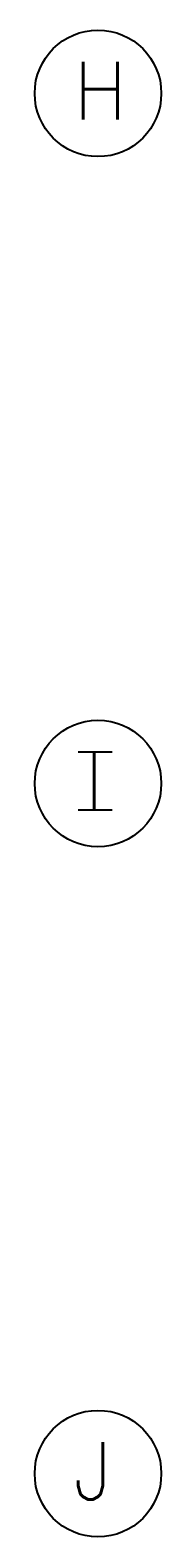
# Model space of a CAD drawing. Extents: x 2687779 to 2997471, y -863049 to -631414.
# Drawn here: x 2735191 to 2736291, y -814974 to -801874 of the extents above; entities that cross this region are included whole.
import ezdxf

# ---------------------------------------------------------------- set-up
doc = ezdxf.new("R2010")
doc.units = 0
doc.header["$LTSCALE"] = 10
doc.header["$MEASUREMENT"] = 0
doc.layers.add('GRID-T', color=7, linetype='CONTINUOUS')
doc.styles.add('ROMANS', font='romans.shx', dxfattribs={"width": 0.8, "height": 100})

msp = doc.modelspace()

# ---------------------------------------------------------------- linework, layer by layer
at = {"layer": 'GRID-T', "color": 3}
for p, q in [((2735568.4, -808149.3), (2735864, -808149.3)), ((2735568.4, -808652.2), (2735864, -808652.2))]:
    msp.add_line(p, q, dxfattribs=at)
at = {"layer": 'GRID-T', "color": 7}
for centre in [(2735740.5, -802424.1), (2735740.5, -808424.1), (2735740.5, -814424.1)]:
    msp.add_circle(centre, 550, dxfattribs=at)

# ---------------------------------------------------------------- texts
at = {"layer": 'GRID-T', "color": 3, "style": 'ROMANS'}
for s, p in [('H', (2735525.3, -802649.9)), ('I', (2735622.6, -808649.9)), ('J', (2735525.3, -814649.9))]:
    msp.add_text(s, height=500, dxfattribs=at).set_placement(p)

doc.saveas('drawing.dxf')
